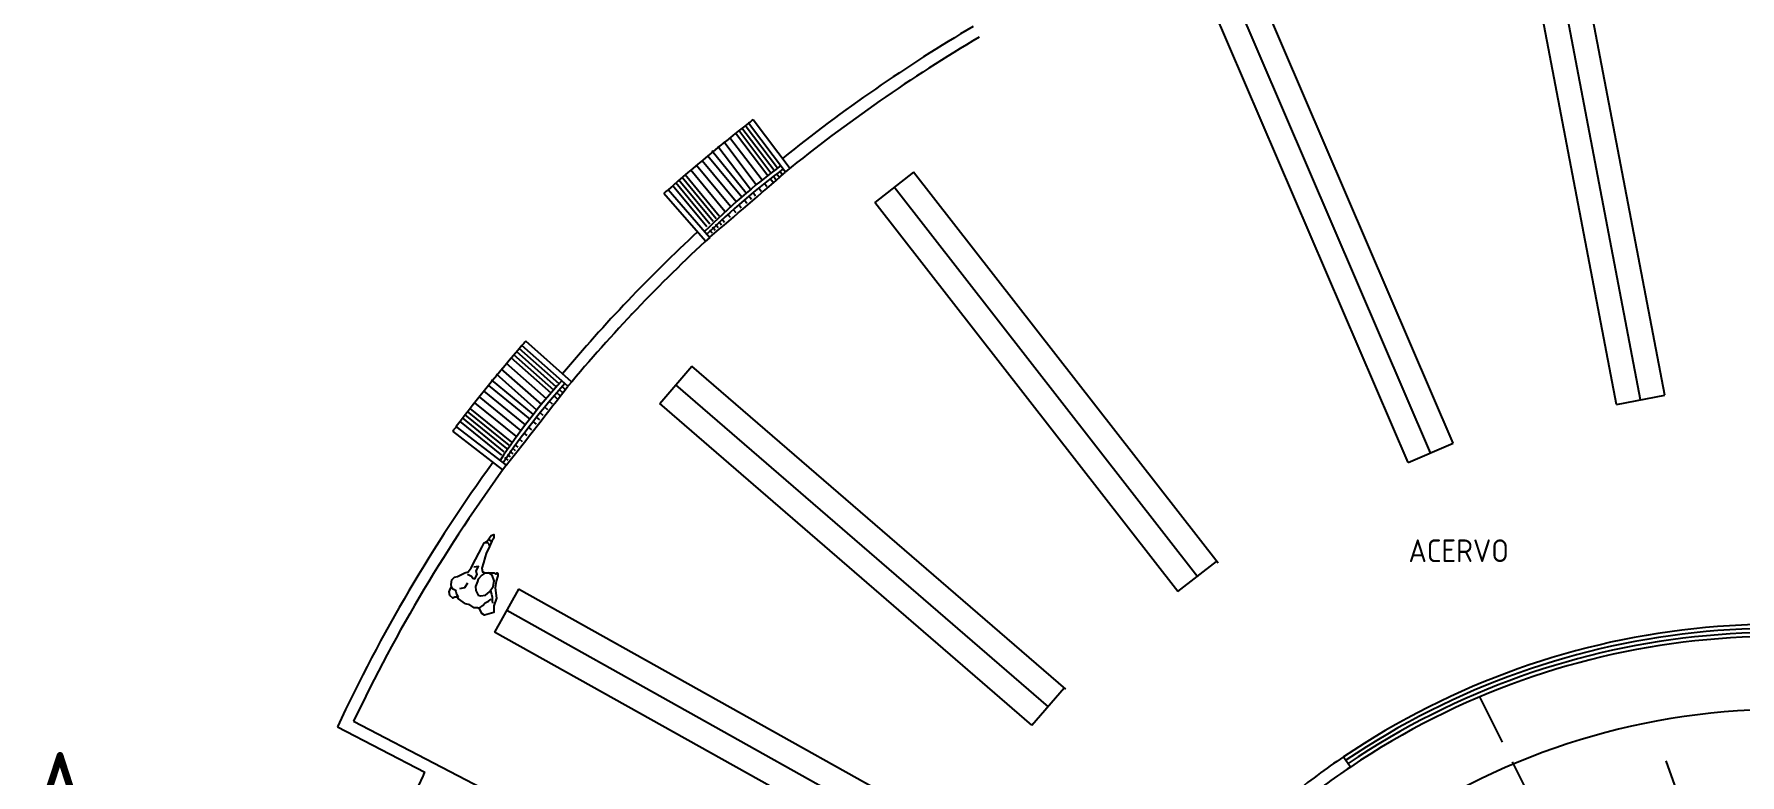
# Model space of a CAD drawing. Extents: x 115 to 1469, y 94 to 338.
# Drawn here: x 322.78 to 343.63, y 316.73 to 325.79 of the extents above; entities that cross this region are included whole.
import ezdxf

# ---------------------------------------------------------------- set-up
doc = ezdxf.new("R2010")
doc.units = 0
doc.linetypes.add('ACAD_ISO02W100', pattern=[15, 12, -3])
doc.layers.get('0').update_dxf_attribs({"linetype": 'CONTINUOUS'})
for name, color, linetype in [('1', 7, 'CONTINUOUS'), ('PAREDE', 6, 'CONTINUOUS'), ('PROJ', 1, 'CONTINUOUS')]:
    doc.layers.add(name, color=color, linetype=linetype)
doc.styles.get("Standard").update_dxf_attribs({"font": 'ISOCP'})

# ---------------------------------------------------------------- blocks, each defined once
blk = doc.blocks.new('BIPMAN10')
for points in [[(-0.225, 0.162), (-0.236, 0.192), (-0.259, 0.211), (-0.244, 0.256), (-0.21, 0.282), (-0.165, 0.286), (-0.142, 0.282), (-0.116, 0.301), (-0.063, 0.316), (-0.018, 0.301), (0.004, 0.271), (0.084, 0.211), (0.11, 0.18), (0.17, 0.165), (0.287, 0.162), (0.46, 0.154), (0.516, 0.154), (0.55, 0.131), (0.633, 0.116), (0.659, 0.09), (0.618, 0.071), (0.576, 0.079), (0.505, 0.075), (0.407, 0.075), (0.366, 0.071), (0.29, 0.056), (0.223, 0.049), (0.185, 0.022), (0.193, -0.019), (0.211, -0.064), (0.234, -0.109), (0.23, -0.14), (0.249, -0.143), (0.249, -0.158), (0.223, -0.17), (0.155, -0.181), (0.076, -0.204), (-0.033, -0.271), (-0.131, -0.283), (-0.202, -0.317), (-0.281, -0.23), (-0.278, -0.189), (-0.24, -0.147), (-0.236, -0.113), (-0.255, -0.076), (-0.244, -0.012), (-0.255, 0.041), (-0.236, 0.143)], [(0.053, 0.026), (-0.011, 0.022), (-0.056, -0.004), (-0.093, -0.053), (-0.09, -0.083), (-0.056, -0.136), (0.004, -0.162), (0.08, -0.173), (0.147, -0.155), (0.2, -0.106), (0.208, -0.053), (0.185, -0.012), (0.144, 0.011), (0.084, 0.03)]]:
    blk.add_lwpolyline(points, close=True)
for points in [[(-0.142, 0.282), (-0.157, 0.259), (-0.157, 0.229), (-0.169, 0.211), (-0.195, 0.192), (-0.217, 0.158)], [(-0.116, 0.184), (-0.078, 0.135), (-0.011, 0.124)], [(0.084, 0.173), (0.08, 0.12), (0.065, 0.094), (0.068, 0.067), (0.129, 0.067), (0.159, 0.094), (0.193, 0.094), (0.226, 0.094), (0.193, 0.143)], [(0.527, 0.143), (0.535, 0.116), (0.527, 0.098), (0.512, 0.086)], [(0.573, 0.124), (0.576, 0.101), (0.569, 0.09)], [(-0.233, -0.132), (-0.184, -0.162), (-0.142, -0.173), (-0.105, -0.2), (-0.071, -0.219)], [(0.02, -0.166), (-0.011, -0.196), (-0.041, -0.219), (-0.082, -0.237), (-0.108, -0.256)]]:
    blk.add_lwpolyline(points)

msp = doc.modelspace()

# ---------------------------------------------------------------- linework, layer by layer
at = {"color": 5}
for p, q in [((342.707, 321.376), (341.563, 327.368)), ((342.117, 321.263), (340.974, 327.256)), ((342.412, 321.32), (341.268, 327.312)), ((340.121, 320.788), (337.728, 326.367)), ((339.57, 320.551), (337.177, 326.13)), ((339.845, 320.67), (337.452, 326.249)), ((333.524, 324.102), (333.051, 323.733)), ((337.247, 319.322), (333.524, 324.102)), ((337, 319.151), (333.288, 323.918)), ((336.757, 318.974), (333.051, 323.733)), ((330.081, 322.364), (330.073, 322.371)), ((330.424, 321.275), (330.816, 321.729)), ((335.385, 317.779), (330.816, 321.729)), ((335.176, 317.563), (330.62, 321.502)), ((342.117, 321.263), (342.707, 321.376)), ((334.972, 317.342), (330.424, 321.275)), ((339.57, 320.551), (340.121, 320.788)), ((336.757, 318.974), (337.23, 319.343)), ((328.698, 319.003), (328.405, 318.479)), ((333.86, 316.117), (328.698, 319.003)), ((333.713, 315.855), (328.552, 318.741)), ((333.567, 315.593), (328.405, 318.479)), ((334.972, 317.342), (335.365, 317.796))]:
    msp.add_line(p, q, dxfattribs=at)
msp.add_line((343.56, 314.568), (342.723, 316.905))
at = {"layer": '1', "color": 253}
for p, q in [((331.822, 324.122), (331.428, 324.642)), ((331.861, 324.152), (331.468, 324.672)), ((331.533, 323.89), (331.133, 324.419)), ((331.603, 323.947), (331.205, 324.473)), ((331.673, 324.004), (331.277, 324.527)), ((331.743, 324.06), (331.349, 324.582)), ((331.782, 324.091), (331.389, 324.612)), ((330.941, 324.246), (331.356, 323.745)), ((331.011, 324.303), (331.425, 323.802)), ((331.48, 323.848), (331.061, 324.364)), ((330.656, 324.01), (331.074, 323.505)), ((330.695, 324.042), (331.112, 323.537)), ((330.733, 324.073), (331.15, 323.57)), ((330.803, 324.131), (331.218, 323.628)), ((330.872, 324.188), (331.287, 323.687)), ((331.804, 323.98), (331.773, 324.02)), ((331.843, 324.011), (331.813, 324.051)), ((331.882, 324.042), (331.852, 324.082)), ((331.921, 324.073), (331.891, 324.112)), ((330.579, 323.946), (330.999, 323.439)), ((330.618, 323.978), (331.037, 323.472)), ((331.543, 323.77), (331.512, 323.809)), ((331.593, 323.811), (331.563, 323.85)), ((331.663, 323.867), (331.633, 323.907)), ((331.733, 323.924), (331.703, 323.964)), ((331.25, 323.59), (331.282, 323.551)), ((331.319, 323.648), (331.351, 323.61)), ((331.388, 323.706), (331.42, 323.667)), ((331.457, 323.764), (331.489, 323.725)), ((331.031, 323.4), (331.063, 323.362)), ((331.068, 323.433), (331.1, 323.395)), ((331.106, 323.466), (331.138, 323.428)), ((331.144, 323.499), (331.176, 323.46)), ((331.182, 323.531), (331.214, 323.493)), ((329.193, 321.513), (328.705, 321.946)), ((329.037, 321.33), (328.546, 321.766)), ((329.095, 321.399), (328.606, 321.833)), ((329.128, 321.437), (328.639, 321.871)), ((329.16, 321.475), (328.672, 321.908)), ((328.879, 321.14), (328.367, 321.564)), ((328.922, 321.192), (328.427, 321.631)), ((328.98, 321.261), (328.486, 321.699)), ((328.216, 321.354), (328.721, 320.944)), ((328.273, 321.424), (328.778, 321.014)), ((328.329, 321.494), (328.834, 321.084)), ((329.112, 321.264), (329.075, 321.297)), ((329.17, 321.333), (329.133, 321.366)), ((329.202, 321.371), (329.165, 321.404)), ((329.235, 321.409), (329.198, 321.442)), ((329.267, 321.447), (329.23, 321.48)), ((328.008, 321.098), (328.518, 320.684)), ((328.04, 321.136), (328.549, 320.724)), ((328.071, 321.175), (328.579, 320.763)), ((328.103, 321.214), (328.61, 320.803)), ((328.159, 321.284), (328.665, 320.873)), ((328.956, 321.076), (328.918, 321.108)), ((328.997, 321.126), (328.96, 321.159)), ((329.054, 321.195), (329.017, 321.228)), ((327.977, 321.059), (328.488, 320.644)), ((328.76, 320.912), (328.799, 320.881)), ((328.816, 320.983), (328.855, 320.951)), ((328.873, 321.053), (328.912, 321.021)), ((328.587, 320.692), (328.626, 320.66)), ((328.618, 320.732), (328.657, 320.7)), ((328.649, 320.771), (328.688, 320.739)), ((328.704, 320.842), (328.743, 320.81)), ((328.526, 320.613), (328.565, 320.581)), ((328.557, 320.652), (328.596, 320.621))]:
    msp.add_line(p, q, dxfattribs=at)
at = {"layer": 'PAREDE'}
for p, q in [((331.961, 324.103), (331.508, 324.702)), ((332.016, 324.146), (331.564, 324.744)), ((330.982, 323.258), (330.474, 323.842)), ((331.033, 323.306), (330.526, 323.889)), ((329.3, 321.485), (328.738, 321.983)), ((329.346, 321.538), (328.785, 322.035)), ((328.506, 320.464), (327.893, 320.936)), ((328.548, 320.52), (327.935, 320.992)), ((326.681, 317.387), (332.899, 314.157)), ((326.484, 317.32), (327.55, 316.766)), ((338.78, 316.953), (338.864, 316.829))]:
    msp.add_line(p, q, dxfattribs=at)
for centre, radius, start, end in [((344.14, 309.108), 19.473, 120.5118, 128.8607), ((344.165, 309.073), 19.365, 120.5263, 129.0742), ((343.806, 308.837), 20.073, 127.5819, 127.7817), ((343.806, 308.837), 20.073, 131.4229, 131.6227), ((344.14, 309.108), 19.473, 132.9045, 139.9507), ((344.165, 309.073), 19.365, 132.6954, 140.138), ((343.918, 308.848), 20.073, 138.9308, 139.1307), ((343.918, 308.848), 20.073, 142.7719, 142.9717), ((344.14, 309.108), 19.473, 143.9933, 155.0558), ((344.14, 309.108), 19.323, 143.7925, 154.6301), ((344.078, 309.109), 9.465, 124.036, 128.7845), ((344.14, 309.108), 18.273, 155.22, 156.065), ((344.078, 309.109), 9.315, 124.036, 128.7845)]:
    msp.add_arc(centre, radius, start, end, dxfattribs=at)
at = {"layer": 'PAREDE', "color": 1}
for centre, radius, start, end in [((343.806, 308.837), 20.073, 127.7817, 131.4229), ((260.136, 406.699), 109.457, 310.37057, 311.00998), ((343.918, 308.848), 20.073, 139.1307, 142.7719), ((242.627, 388.332), 109.457, 321.71951, 322.35892), ((344.078, 309.109), 9.465, 66.5286, 124.036), ((344.078, 309.109), 9.315, 66.5286, 124.036)]:
    msp.add_arc(centre, radius, start, end, dxfattribs=at)
at = {"layer": 'PAREDE', "color": 3}
for centre, radius, start, end in [((336.711, 317.692), 8.078, 126.5296, 135.2748), ((337.398, 316.834), 9.127, 126.7878, 134.5043), ((335.218, 316.134), 8.078, 137.8785, 146.6237), ((336.062, 315.427), 9.127, 138.1367, 145.8533), ((344.078, 309.109), 9.415, 66.5286, 124.036), ((344.078, 309.109), 9.365, 66.5286, 124.036)]:
    msp.add_arc(centre, radius, start, end, dxfattribs=at)
at = {"layer": 'PROJ', "linetype": 'ACAD_ISO02W100', "ltscale": 0.09}
msp.add_line((341.332, 315.925), (340.445, 317.687), dxfattribs=at)
at = {"layer": 'PROJ', "color": 2, "ltscale": 0.09}
msp.add_arc((344.14, 309.108), 8.423, 358.9796, 215.1038, dxfattribs=at)

# ---------------------------------------------------------------- block references
at = {"color": 5, "rotation": 64.60117492271024}
msp.add_blockref('BIPMAN10', (328.195, 319.038), dxfattribs=at)

# ---------------------------------------------------------------- texts
at = {"attachment_point": 1}
for s, insert, char_height, width in [('ACERVO', (339.575, 319.612), 0.2773, 4.0416), ('A', (322.717, 317.012), 0.924, 0.7692)]:
    msp.add_mtext(s, dxfattribs=dict(at, insert=insert, char_height=char_height, width=width))

doc.saveas('drawing.dxf')
